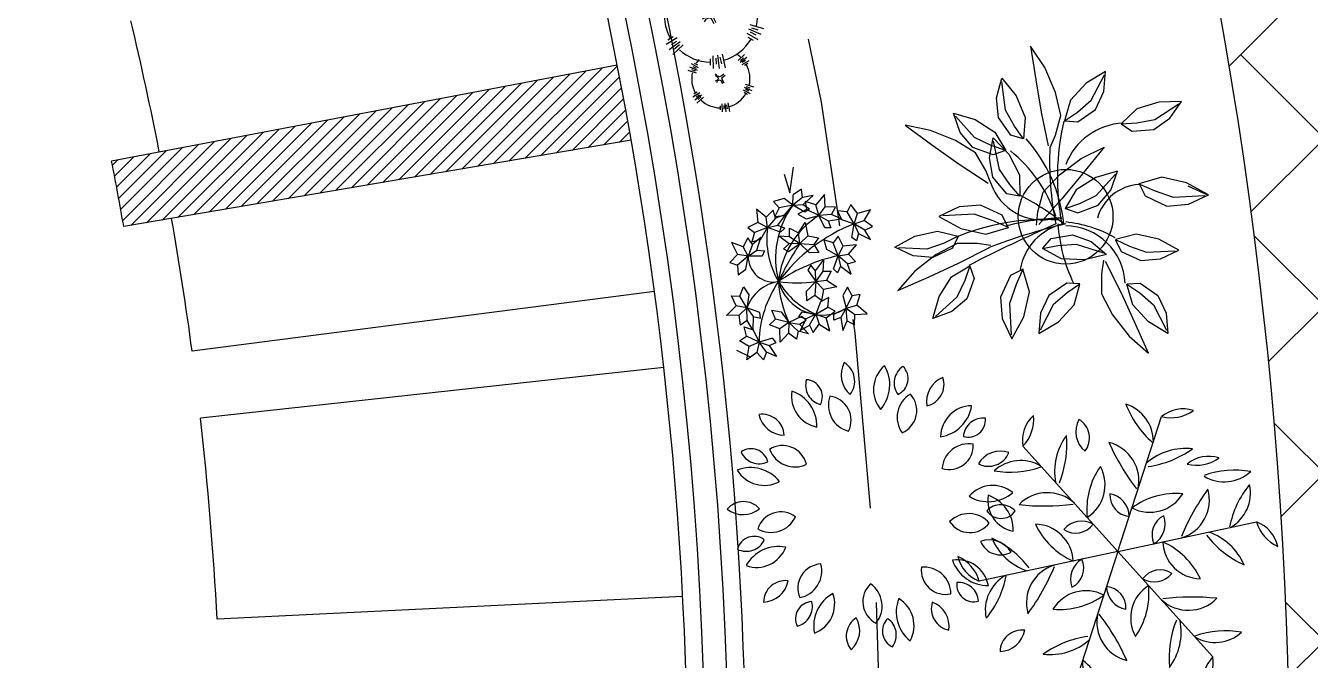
# Model space of a CAD drawing. Header units: millimetres. Extents: x 209.8 to 281.8, y 45 to 110.
# Drawn here: x 249.9 to 253.207, y 87.238 to 88.872 of the extents above; entities that cross this region are included whole.
import ezdxf

# ---------------------------------------------------------------- set-up
doc = ezdxf.new("R2010")
doc.units = ezdxf.units.MM
doc.header["$LTSCALE"] = 0.65
doc.linetypes.add('DASHED', pattern=[0.75, 0.5, -0.25])
for name, color, linetype in [('ARBOLES', 95, 'Continuous'), ('cajones', 235, 'Continuous'), ('mobiliario', 30, 'Continuous'), ('murodelgado', 1, 'Continuous'), ('murosgrueso', 5, 'Continuous'), ('plazaacceso', 251, 'Continuous'), ('vidrios', 4, 'Continuous')]:
    doc.layers.add(name, color=color, linetype=linetype)

# ---------------------------------------------------------------- blocks, each defined once
blk = doc.blocks.new('arb-pl54')
for q in [(0.1458, 0.4702), (-0.3303, 0.3688), (0.4717, 0.1086), (-0.4805, -0.0942), (-0.1546, -0.4558), (0.3215, -0.3544)]:
    blk.add_line((-0.0044, 0.0072), q)
for centre, radius, start, end in [((0.3272, 0.6265), 0.3245, 200.3878, 229.0632), ((-0.019, 0.3836), 0.1365, 359.75, 72.0497), ((0.2197, 0.3815), 0.1154, 72.2233, 129.8114), ((0.1776, 0.5979), 0.1316, 256.0238, 306.0109), ((-0.2166, 0.3885), 0.1154, 132.2233, 189.8114), ((-0.425, 0.4602), 0.1316, 316.0238, 6.0109), ((-0.06, 0.4187), 0.0887, 151.7015, 229.7406), ((-0.1774, 0.3965), 0.0753, 322.8639, 58.5782), ((-0.0172, 0.2832), 0.2046, 143.3521, 190.9965), ((-0.5329, 0.374), 0.353, 338.197, 5.0866), ((0.6771, 0.6956), 0.7783, 203.8113, 217.5003), ((-0.0686, 0.2493), 0.1363, 347.2702, 75.7188), ((0.2282, 0.1562), 0.2046, 83.3521, 130.9965), ((0.049, 0.6482), 0.353, 278.197, 305.0866), ((-0.3377, 0.1827), 0.1365, 59.75, 132.0497), ((0.3074, 0.2186), 0.1154, 72.2233, 129.8114), ((0.2653, 0.435), 0.1316, 256.0238, 306.0109), ((-0.375, 0.604), 0.3245, 260.3878, 289.0632), ((0.1483, 0.1509), 0.2595, 145.1527, 185.9348), ((-0.1808, 0.2357), 0.1324, 302.4729, 28.6145), ((0.3602, 0.3831), 0.1365, 239.75, 312.0497), ((0.3975, -0.0381), 0.3245, 80.3878, 109.0632), ((0.9326, -0.2389), 0.7783, 143.8113, 157.5003), ((0.1732, 0.1838), 0.1363, 287.2702, 15.7188), ((0.6977, 0.0297), 0.3245, 140.3878, 169.0632), ((0.3142, 0.208), 0.1365, 299.75, 12.0497), ((-0.3431, 0.1826), 0.1079, 170.709, 259.1064), ((-0.4907, 0.0796), 0.1272, 358.6571, 71.1583), ((-0.2462, 0.0727), 0.1363, 47.2702, 135.7188), ((0.0417, 0.2008), 0.0737, 176.5427, 264.4723), ((-0.0457, 0.1262), 0.0803, 0.9077, 80.1073), ((0.1964, -0.0532), 0.2595, 85.1527, 125.9348), ((0.1053, 0.2742), 0.1324, 242.4729, 328.6145), ((-0.2599, 0.9417), 0.7783, 263.8113, 277.5003), ((-0.2906, -0.0313), 0.1324, 2.4729, 88.6145), ((-0.0525, 0.2113), 0.2595, 205.1527, 245.9348), ((-0.1281, 0.031), 0.0803, 60.9077, 140.1073), ((-0.1491, 0.144), 0.0737, 236.5427, 324.4723), ((0.1864, 0.0641), 0.0737, 116.5427, 204.4723), ((0.078, 0.1024), 0.0803, 300.9077, 20.1073), ((0.5981, 0.1449), 0.1316, 196.0238, 246.0109), ((0.4318, 0.0003), 0.1154, 12.2233, 69.8114), ((-0.5863, -0.2671), 0.353, 38.197, 65.0866), ((-0.2498, 0.1341), 0.2046, 203.3521, 250.9965), ((0.5774, 0.2814), 0.353, 218.197, 245.0866), ((0.2409, -0.1198), 0.2046, 23.3521, 70.9965), ((0.2817, 0.0457), 0.1324, 182.4729, 268.6145), ((0.0437, -0.1969), 0.2595, 25.1527, 65.9348), ((-0.607, -0.1306), 0.1316, 16.0238, 66.0109), ((-0.4407, 0.0141), 0.1154, 192.2233, 249.8114), ((-0.1821, -0.1694), 0.1363, 107.2702, 195.7188), ((-0.0869, -0.0881), 0.0803, 120.9077, 200.1073), ((-0.1952, -0.0497), 0.0737, 296.5427, 24.4723), ((-0.3231, -0.1937), 0.1365, 119.75, 192.0497), ((-0.7066, -0.0153), 0.3245, 320.3878, 349.0632), ((-0.9414, 0.2532), 0.7783, 323.8113, 337.5003), ((0.1402, -0.1296), 0.0737, 56.5427, 144.4723), ((0.1193, -0.0166), 0.0803, 240.9077, 320.1073), ((-0.1142, -0.2599), 0.1324, 62.4729, 148.6145), ((-0.0506, -0.1865), 0.0737, 356.5427, 84.4723), ((0.0368, -0.1118), 0.0803, 180.9077, 260.1073), ((0.172, -0.2214), 0.1324, 122.4729, 208.6145), ((-0.1572, -0.1365), 0.2595, 325.1527, 5.9348), ((-0.2052, 0.0676), 0.2595, 265.1527, 305.9348), ((0.2373, -0.0583), 0.1363, 227.2702, 315.7188), ((0.251, -0.9273), 0.7783, 83.8113, 97.5003), ((0.0597, -0.2349), 0.1363, 167.2702, 255.7188), ((-0.686, -0.6813), 0.7783, 23.8113, 37.5003), ((-0.3337, -0.338), 0.0753, 82.8639, 178.5782), ((-0.4116, -0.2474), 0.0887, 271.7015, 349.7406), ((0.524, -0.3596), 0.353, 158.197, 185.0866), ((0.0083, -0.2688), 0.2046, 323.3521, 10.9965), ((-0.0578, -0.6338), 0.353, 98.197, 125.0866), ((-0.2371, -0.1418), 0.2046, 263.3521, 310.9965), ((0.3661, -0.5897), 0.3245, 80.3878, 109.0632), ((0.3288, -0.1684), 0.1365, 239.75, 312.0497), ((0.0102, -0.3692), 0.1365, 179.75, 252.0497), ((-0.336, -0.6121), 0.3245, 20.3878, 49.0632), ((0.4161, -0.4458), 0.1316, 136.0238, 186.0109), ((0.2077, -0.3741), 0.1154, 312.2233, 9.8114), ((0.0811, -0.4873), 0.0737, 356.5427, 84.4723), ((0.1684, -0.4127), 0.0803, 180.9077, 260.1073), ((-0.1864, -0.5835), 0.1316, 76.0238, 126.0109), ((-0.2285, -0.3672), 0.1154, 252.2233, 309.8114)]:
    blk.add_arc(centre, radius, start, end)
blk = doc.blocks.new('arb-pl57')
for centre, radius, start, end in [((-0.0086, 0.4615), 0.0887, 151.7015, 229.7406), ((-0.126, 0.4393), 0.0753, 322.8639, 58.5782), ((0.1217, 0.411), 0.1079, 130.709, 219.1064), ((-0.0576, 0.427), 0.1272, 318.6571, 31.1583), ((0.1526, 0.4336), 0.0681, 123.4613, 215.4329), ((0.0737, 0.4483), 0.059, 293.3115, 45.5828), ((-0.151, 0.4255), 0.0681, 163.4613, 255.4329), ((-0.2208, 0.386), 0.059, 333.3115, 85.5828), ((0.2848, 0.3697), 0.0887, 111.7015, 189.7406), ((0.1806, 0.4282), 0.0753, 282.8639, 18.5782), ((-0.1601, 0.3883), 0.1079, 170.709, 259.1064), ((-0.3077, 0.2853), 0.1272, 358.6571, 71.1583), ((-0.0484, 0.3576), 0.0926, 160.5035, 255.3285), ((-0.1465, 0.3056), 0.0835, 333.2488, 82.5832), ((0.1875, 0.3157), 0.0926, 120.5035, 215.3285), ((0.079, 0.3389), 0.0835, 293.2488, 42.5832), ((0.3521, 0.2473), 0.1079, 90.709, 179.1064), ((0.2251, 0.3748), 0.1272, 278.6571, 351.1583), ((-0.368, 0.2508), 0.0753, 2.8639, 98.5782), ((-0.2924, 0.3432), 0.0887, 191.7015, 269.7406), ((0.3903, 0.2448), 0.0681, 83.4613, 175.4329), ((0.3393, 0.3067), 0.059, 253.3115, 5.5828), ((0.3412, 0.132), 0.0926, 80.5035, 175.3285), ((0.2731, 0.2196), 0.0835, 253.2488, 2.5832), ((-0.4064, 0.149), 0.059, 13.3115, 125.5828), ((-0.3782, 0.2241), 0.0681, 203.4613, 295.4329), ((-0.2978, 0.1352), 0.0835, 13.2488, 122.5832), ((-0.256, 0.238), 0.0926, 200.5035, 295.3285), ((0.4505, 0.1109), 0.0887, 71.7015, 149.7406), ((0.4083, 0.2226), 0.0753, 242.8639, 338.5782), ((-0.4082, 0.016), 0.1272, 38.6571, 111.1583), ((-0.3613, 0.1898), 0.1079, 210.709, 299.1064), ((0.4234, -0.0262), 0.1079, 50.709, 139.1064), ((0.408, 0.1531), 0.1272, 238.6571, 311.1583), ((-0.4322, -0.0492), 0.0753, 42.8639, 138.5782), ((-0.4337, 0.0702), 0.0887, 231.7015, 309.7406), ((0.4511, -0.0527), 0.0681, 43.4613, 135.4329), ((-0.3041, -0.0926), 0.0835, 53.2488, 162.5832), ((-0.3382, 0.013), 0.0926, 240.5035, 335.3285), ((0.341, -0.1076), 0.0926, 40.5035, 135.3285), ((0.345, 0.0033), 0.0835, 213.2488, 322.5832), ((0.4518, 0.0275), 0.059, 213.3115, 325.5828), ((-0.3962, -0.1519), 0.059, 53.3115, 165.5828), ((-0.4229, -0.0762), 0.0681, 243.4613, 335.4329), ((-0.3121, -0.2549), 0.1272, 78.6571, 151.1583), ((-0.3879, -0.0916), 0.1079, 250.709, 339.1064), ((0.4111, -0.194), 0.0887, 31.7015, 109.7406), ((0.4505, -0.0813), 0.0753, 202.8639, 298.5782), ((0.3022, -0.2816), 0.1079, 10.709, 99.1064), ((0.4057, -0.1344), 0.1272, 198.6571, 271.1583), ((-0.1625, -0.2712), 0.0835, 93.2488, 202.5832), ((-0.2565, -0.2122), 0.0926, 280.5035, 15.3285), ((0.2611, -0.2086), 0.0835, 173.2488, 282.5832), ((0.1868, -0.2909), 0.0926, 0.5035, 95.3285), ((-0.2885, -0.3203), 0.0753, 82.8639, 178.5782), ((-0.3665, -0.2297), 0.0887, 271.7015, 349.7406), ((0.0607, -0.317), 0.0835, 133.2488, 242.5832), ((-0.0492, -0.3323), 0.0926, 320.5035, 55.3285), ((0.3585, -0.2587), 0.059, 173.3115, 285.5828), ((0.3064, -0.3196), 0.0681, 3.4613, 95.4329), ((-0.0643, -0.4006), 0.1272, 118.6571, 191.1583), ((-0.2273, -0.3243), 0.1079, 290.709, 19.1064), ((0.2191, -0.353), 0.1272, 158.6571, 231.1583), ((0.0452, -0.3993), 0.1079, 330.709, 59.1064), ((-0.195, -0.3758), 0.059, 93.3115, 205.5828), ((-0.2641, -0.335), 0.0681, 283.4613, 15.4329), ((0.2876, -0.3412), 0.0753, 162.8639, 258.5782), ((0.1849, -0.4022), 0.0887, 351.7015, 69.7406), ((-0.0043, -0.4356), 0.0753, 122.8639, 218.5782), ((-0.1222, -0.4163), 0.0887, 311.7015, 29.7406), ((0.1031, -0.418), 0.059, 133.3115, 245.5828), ((0.0239, -0.4311), 0.0681, 323.4613, 55.4329)]:
    blk.add_arc(centre, radius, start, end)
blk = doc.blocks.new('arb-pl58')
for p, q in [((-0.0245, 0.3133), (-0.0053, 0.2501)), ((-0.0053, 0.2501), (0.0067, 0.3374)), ((-0.0252, 0.2304), (-0.0619, 0.2195)), ((0.0043, 0.2072), (-0.0252, 0.2304)), ((0.0043, 0.2072), (0.0055, 0.2434)), ((0.0375, 0.2343), (0.0043, 0.2072)), ((0.0344, 0.2626), (0.0055, 0.2434)), ((0.0375, 0.2343), (0.0344, 0.2626)), ((0.074, 0.2411), (0.0375, 0.2343)), ((0.0407, 0.21), (0.074, 0.2411)), ((0.0448, 0.2421), (0.0448, 0.2421)), ((0.1131, 0.2441), (0.0836, 0.2082)), ((0.1162, 0.2013), (0.1131, 0.2441)), ((-0.1198, 0.1941), (-0.1153, 0.1479)), ((-0.0873, 0.1661), (-0.1198, 0.1941)), ((-0.0622, 0.19), (-0.0873, 0.1661)), ((-0.0543, 0.1626), (-0.0622, 0.19)), ((-0.0619, 0.2195), (-0.0424, 0.1987)), ((-0.0424, 0.1987), (-0.0575, 0.1689)), ((0.0043, 0.2072), (-0.0424, 0.1987)), ((-0.0414, 0.1959), (-0.0414, 0.1959)), ((-0.0252, 0.1719), (0.0043, 0.2072)), ((0.0043, 0.2072), (0.0407, 0.21)), ((0.0459, 0.1836), (0.0043, 0.2072)), ((0.0513, 0.1921), (0.0218, 0.1764)), ((0.0218, 0.1764), (0.0501, 0.1602)), ((0.0407, 0.21), (0.0624, 0.1951)), ((0.0624, 0.1951), (0.0459, 0.1836)), ((0.0836, 0.2082), (0.0473, 0.2203)), ((0.0473, 0.2203), (0.0513, 0.1921)), ((0.0491, 0.2066), (0.0491, 0.2066)), ((0.0944, 0.1723), (0.0513, 0.1921)), ((0.0944, 0.1723), (0.0836, 0.2082)), ((0.0944, 0.1723), (0.1162, 0.2013)), ((0.1509, 0.2004), (0.1162, 0.2013)), ((0.1372, 0.1755), (0.1509, 0.2004)), ((0.1582, 0.1882), (0.172, 0.1588)), ((0.1913, 0.1842), (0.1582, 0.1882)), ((0.2043, 0.2096), (0.1913, 0.1842)), ((0.2153, 0.1432), (0.1913, 0.1842)), ((0.227, 0.1788), (0.2043, 0.2096)), ((0.2153, 0.1432), (0.227, 0.1788)), ((0.2717, 0.1913), (0.227, 0.1788)), ((0.2498, 0.1545), (0.2717, 0.1913)), ((-0.1153, 0.1479), (-0.1495, 0.1308)), ((-0.0822, 0.1302), (-0.1153, 0.1479)), ((-0.0822, 0.1302), (-0.0873, 0.1661)), ((-0.0543, 0.1626), (-0.0822, 0.1302)), ((-0.0822, 0.1302), (-0.0469, 0.1393)), ((-0.0575, 0.1689), (-0.0252, 0.1719)), ((-0.0195, 0.1757), (-0.0543, 0.1626)), ((-0.0469, 0.1393), (-0.0195, 0.1757)), ((-0.0469, 0.1393), (-0.0229, 0.1284)), ((-0.0444, 0.1669), (-0.0444, 0.1669)), ((0.0239, 0.112), (0.0473, 0.1479)), ((0.0473, 0.1479), (0.0558, 0.1022)), ((0.0501, 0.1602), (0.0944, 0.1723)), ((0.1372, 0.1755), (0.0944, 0.1723)), ((0.0944, 0.1723), (0.1259, 0.1537)), ((0.1149, 0.1291), (0.0944, 0.1723)), ((0.1259, 0.1537), (0.171, 0.1601)), ((0.1259, 0.1537), (0.1351, 0.1291)), ((0.171, 0.1601), (0.1372, 0.1755)), ((0.172, 0.1588), (0.2153, 0.1432)), ((0.2073, 0.0961), (0.2153, 0.1432)), ((0.2153, 0.1432), (0.2498, 0.1545)), ((0.2153, 0.1432), (0.2304, 0.1099)), ((0.2521, 0.1213), (0.2153, 0.1432)), ((0.2777, 0.1339), (0.2498, 0.1545)), ((0.2521, 0.1213), (0.2777, 0.1339)), ((-0.1501, 0.0956), (-0.1655, 0.0646)), ((-0.1333, 0.0726), (-0.1501, 0.0956)), ((-0.1495, 0.1308), (-0.1268, 0.1137)), ((-0.1268, 0.1137), (-0.1365, 0.0818)), ((-0.1365, 0.0818), (-0.1051, 0.0903)), ((-0.105, 0.0968), (-0.1333, 0.0726)), ((-0.0822, 0.1302), (-0.1268, 0.1137)), ((-0.1183, 0.0532), (-0.105, 0.0968)), ((-0.1051, 0.0903), (-0.0822, 0.1302)), ((-0.0372, 0.1142), (-0.0822, 0.1302)), ((-0.0075, 0.0749), (-0.044, 0.1024)), ((-0.044, 0.1024), (-0.0069, 0.0995)), ((-0.0421, 0.1109), (-0.0421, 0.1109)), ((-0.0229, 0.1284), (-0.0372, 0.1142)), ((-0.0069, 0.0995), (-0.0069, 0.128)), ((-0.0069, 0.128), (0.0239, 0.112)), ((-0.0069, 0.0995), (0.029, 0.076)), ((-0.0056, 0.1193), (-0.0056, 0.1193)), ((0.0021, 0.1222), (0.0021, 0.1222)), ((0.029, 0.076), (0.0239, 0.112)), ((0.029, 0.076), (0.0558, 0.1022)), ((0.0393, 0.0893), (0.0393, 0.0893)), ((0.0549, 0.1147), (0.0549, 0.1147)), ((0.0558, 0.1022), (0.0934, 0.0953)), ((0.0934, 0.0953), (0.0763, 0.0725)), ((0.1351, 0.1291), (0.1149, 0.1291)), ((0.1157, 0.1307), (0.1157, 0.1307)), ((0.1605, 0.1012), (0.1434, 0.0784)), ((0.1776, 0.0669), (0.1605, 0.1012)), ((0.2238, 0.0845), (0.2073, 0.0961)), ((0.2304, 0.1099), (0.2238, 0.0845)), ((0.2304, 0.1099), (0.2711, 0.0893)), ((0.2711, 0.0893), (0.2521, 0.1213)), ((-0.1655, 0.0646), (-0.2056, 0.0798)), ((-0.2056, 0.0798), (-0.1856, 0.0379)), ((-0.1485, 0.0325), (-0.1655, 0.0646)), ((-0.1333, 0.0726), (-0.1485, 0.0325)), ((-0.1485, 0.0325), (-0.1183, 0.0532)), ((-0.1183, 0.0532), (-0.0921, 0.0512)), ((-0.1182, 0.0547), (-0.1182, 0.0547)), ((-0.1104, 0.0557), (-0.1104, 0.0557)), ((-0.0921, 0.0512), (-0.1007, 0.0329)), ((-0.0075, 0.0749), (-0.0275, 0.0578)), ((-0.0275, 0.0578), (-0.0098, 0.0481)), ((-0.0098, 0.0481), (0.029, 0.076)), ((0.029, 0.076), (-0.0075, 0.0749)), ((0.029, 0.076), (0.0763, 0.0725)), ((0.062, 0.044), (0.029, 0.076)), ((0.0377, 0.0751), (0.0377, 0.0751)), ((0.0945, 0.0446), (0.062, 0.044)), ((0.0763, 0.0725), (0.0945, 0.0446)), ((0.1434, 0.0784), (0.1115, 0.0881)), ((0.1115, 0.0881), (0.12, 0.0568)), ((0.1129, 0.0788), (0.1129, 0.0788)), ((0.1151, 0.0776), (0.1151, 0.0776)), ((0.12, 0.0568), (0.1599, 0.0339)), ((0.1599, 0.0339), (0.1434, 0.0784)), ((0.1599, 0.0339), (0.1776, 0.0669)), ((0.2238, 0.0715), (0.1776, 0.0669)), ((0.1958, 0.039), (0.2238, 0.0715)), ((-0.1856, 0.0379), (-0.2119, 0.0101)), ((-0.2119, 0.0101), (-0.1847, 0.0018)), ((-0.1485, 0.0325), (-0.1856, 0.0379)), ((-0.1485, 0.0325), (-0.1847, 0.0018)), ((-0.1847, 0.0018), (-0.1829, -0.0315)), ((-0.1563, -0.0128), (-0.1485, 0.0325)), ((-0.1007, 0.0329), (-0.1485, 0.0325)), ((0.066, 0.0016), (0.0563, -0.0161)), ((0.0831, -0.0184), (0.066, 0.0016)), ((0.0831, -0.0184), (0.1105, 0.0181)), ((0.1105, 0.0181), (0.1077, -0.019)), ((0.1438, -0.0111), (0.1599, 0.0339)), ((0.1599, 0.0339), (0.1958, 0.039)), ((0.1599, 0.0339), (0.1689, -0.0015)), ((0.1923, 0.0059), (0.1599, 0.0339)), ((0.1923, 0.0059), (0.2197, 0.0139)), ((0.2054, -0.0289), (0.1923, 0.0059)), ((0.2197, 0.0139), (0.1958, 0.039)), ((-0.1829, -0.0315), (-0.1563, -0.0128)), ((0.0563, -0.0161), (0.0842, -0.0549)), ((0.0842, -0.0549), (0.0831, -0.0184)), ((0.1077, -0.019), (0.0842, -0.0549)), ((0.1077, -0.019), (0.1362, -0.019)), ((0.1362, -0.019), (0.1202, -0.0498)), ((0.1581, -0.0254), (0.1438, -0.0111)), ((0.1689, -0.0015), (0.1581, -0.0254)), ((0.1689, -0.0015), (0.2054, -0.0289)), ((-0.1774, -0.1044), (-0.165, -0.0734)), ((-0.165, -0.0734), (-0.1459, -0.0998)), ((0.0522, -0.0879), (0.0842, -0.0549)), ((0.0528, -0.1204), (0.0522, -0.0879)), ((0.0842, -0.0549), (0.0807, -0.1022)), ((0.0842, -0.0549), (0.1202, -0.0498)), ((0.0842, -0.0549), (0.1104, -0.0817)), ((0.1104, -0.0817), (0.1035, -0.1193)), ((0.1561, -0.0732), (0.1104, -0.0817)), ((0.1202, -0.0498), (0.1561, -0.0732)), ((0.1925, -0.074), (0.1763, -0.1022)), ((0.2081, -0.1034), (0.1925, -0.074)), ((-0.19, -0.1382), (-0.2059, -0.1034)), ((-0.2059, -0.1034), (-0.1774, -0.1044)), ((-0.1531, -0.1452), (-0.1774, -0.1044)), ((-0.1459, -0.0998), (-0.1531, -0.1452)), ((0.0807, -0.1022), (0.0528, -0.1204)), ((0.1035, -0.1193), (0.0807, -0.1022)), ((0.0994, -0.1239), (0.0838, -0.1671)), ((0.1288, -0.11), (0.0994, -0.1239)), ((0.1248, -0.1432), (0.1288, -0.11)), ((0.1763, -0.1022), (0.1883, -0.1466)), ((0.1883, -0.1466), (0.2081, -0.1034)), ((0.2364, -0.0995), (0.2081, -0.1034)), ((0.2242, -0.1357), (0.2364, -0.0995)), ((-0.2225, -0.1713), (-0.19, -0.1382)), ((-0.1797, -0.1699), (-0.2225, -0.1713)), ((-0.1531, -0.1452), (-0.19, -0.1382)), ((-0.1531, -0.1452), (-0.1797, -0.1699)), ((-0.1751, -0.2043), (-0.1797, -0.1699)), ((-0.1531, -0.1452), (-0.1313, -0.1744)), ((-0.1517, -0.188), (-0.1531, -0.1452)), ((-0.108, -0.161), (-0.1531, -0.1452)), ((-0.1313, -0.1744), (-0.1329, -0.22)), ((-0.1313, -0.1744), (-0.1058, -0.181)), ((-0.1058, -0.181), (-0.108, -0.161)), ((-0.0676, -0.1531), (-0.0355, -0.1583)), ((-0.0546, -0.1838), (-0.0676, -0.1531)), ((-0.0355, -0.1583), (-0.0086, -0.1955)), ((0.0345, -0.1748), (-0.0086, -0.1955)), ((0.0251, -0.1757), (0.0367, -0.1592)), ((0.0505, -0.1822), (0.0251, -0.1757)), ((0.0502, -0.1874), (0.0345, -0.1748)), ((0.0367, -0.1592), (0.0838, -0.1671)), ((0.0838, -0.1671), (0.0505, -0.1822)), ((0.0619, -0.204), (0.0838, -0.1671)), ((0.0838, -0.1671), (0.1248, -0.1432)), ((0.0838, -0.1671), (0.1194, -0.1788)), ((0.0838, -0.1671), (0.095, -0.2016)), ((0.1194, -0.1788), (0.1502, -0.1561)), ((0.1502, -0.1561), (0.1248, -0.1432)), ((0.1451, -0.1872), (0.1452, -0.1671)), ((0.1452, -0.1671), (0.1883, -0.1466)), ((0.1883, -0.1466), (0.1697, -0.178)), ((0.1883, -0.1466), (0.2242, -0.1357)), ((0.1915, -0.1893), (0.1883, -0.1466)), ((0.1883, -0.1466), (0.2173, -0.1684)), ((0.2165, -0.2031), (0.2173, -0.1684)), ((0.2173, -0.1684), (0.2601, -0.1652)), ((0.2601, -0.1652), (0.2242, -0.1357)), ((-0.1517, -0.188), (-0.1751, -0.2043)), ((-0.1546, -0.2428), (-0.1622, -0.2103)), ((-0.1622, -0.2103), (-0.1314, -0.2209)), ((-0.1329, -0.22), (-0.1517, -0.188)), ((-0.0754, -0.2033), (-0.0546, -0.1838)), ((-0.0395, -0.2166), (-0.0754, -0.2033)), ((-0.0086, -0.1955), (-0.0546, -0.1838)), ((-0.0086, -0.1955), (-0.0395, -0.2166)), ((-0.0391, -0.2631), (-0.0395, -0.2166)), ((-0.0086, -0.1955), (-0.0098, -0.2318)), ((-0.0086, -0.1955), (0.0276, -0.2008)), ((0.0227, -0.2248), (-0.0086, -0.1955)), ((0.0276, -0.2008), (0.0502, -0.1874)), ((0.0276, -0.2008), (0.0587, -0.2341)), ((0.0505, -0.1822), (0.0299, -0.2229)), ((0.0299, -0.2229), (0.0619, -0.204)), ((0.0619, -0.204), (0.0745, -0.2296)), ((0.0745, -0.2296), (0.095, -0.2016)), ((0.095, -0.2016), (0.1319, -0.2236)), ((0.1319, -0.2236), (0.1194, -0.1788)), ((0.1697, -0.178), (0.1451, -0.1872)), ((0.1697, -0.178), (0.1761, -0.2232)), ((0.1761, -0.2232), (0.1915, -0.1893)), ((0.1915, -0.1893), (0.2165, -0.2031)), ((-0.1785, -0.2584), (-0.1546, -0.2428)), ((-0.1455, -0.2777), (-0.1785, -0.2584)), ((-0.1113, -0.2623), (-0.1546, -0.2428)), ((-0.1113, -0.2623), (-0.1455, -0.2777)), ((-0.1314, -0.2209), (-0.1113, -0.2623)), ((-0.1113, -0.2623), (-0.1189, -0.2978)), ((-0.0653, -0.2493), (-0.1113, -0.2623)), ((-0.1113, -0.2623), (-0.0767, -0.2737)), ((-0.0856, -0.2966), (-0.1113, -0.2623)), ((-0.0767, -0.2737), (-0.052, -0.2645)), ((-0.052, -0.2645), (-0.0653, -0.2493)), ((-0.0098, -0.2318), (-0.0391, -0.2631)), ((0.0177, -0.2529), (-0.0098, -0.2318)), ((0.0227, -0.2248), (0.0177, -0.2529)), ((0.0587, -0.2341), (0.0227, -0.2248)), ((-0.1884, -0.2899), (-0.1419, -0.3136)), ((-0.1531, -0.3235), (-0.1455, -0.2777)), ((-0.1189, -0.2978), (-0.1531, -0.3235)), ((-0.0954, -0.3233), (-0.1189, -0.2978)), ((-0.0856, -0.2966), (-0.0954, -0.3233)), ((-0.0518, -0.312), (-0.0856, -0.2966)), ((-0.0767, -0.2737), (-0.0518, -0.312))]:
    blk.add_line(p, q)
for centre, radius, start, end in [((0.2564, 0.0249), 0.3111, 144.1374, 194.8321), ((0.2584, -0.0839), 0.3042, 122.6315, 174.5006), ((0.4258, -0.4021), 0.5845, 111.1026, 143.534), ((0.2032, 0.0924), 0.288, 172.4624, 210.7221), ((0.9204, -0.5096), 1.0666, 146.695, 154.7528), ((-0.0612, 0.0309), 0.0873, 178.9516, 281.1371), ((0.2809, -0.5247), 0.5715, 102.2284, 124.6858), ((-0.0229, -0.1911), 0.1381, 98.9159, 160.5582), ((0.2691, -0.2705), 0.3805, 145.451, 178.7577), ((0.3317, -0.0341), 0.3766, 183.1345, 205.3721), ((0.1962, 0.0902), 0.2808, 211.0651, 246.3991), ((0.1061, -0.0143), 0.1557, 195.0206, 301.8851), ((0.0205, 0.3826), 0.4421, 261.5681, 278.2861)]:
    blk.add_arc(centre, radius, start, end)
blk = doc.blocks.new('arb-pl49')
for p, q in [((-0.054, 0.5309), (-0.0357, 0.4149)), ((-0.0052, 0.4576), (-0.054, 0.5309)), ((0.0315, 0.3721), (-0.0052, 0.4576)), ((0.2039, 0.4445), (0.1371, 0.4038)), ((0.1982, 0.3751), (0.2039, 0.4445)), ((-0.1701, 0.3538), (-0.1518, 0.421)), ((-0.1518, 0.421), (-0.1029, 0.3599)), ((-0.1395, 0.311), (-0.1518, 0.4088)), ((-0.0357, 0.4149), (-0.0174, 0.3049)), ((0.1371, 0.4038), (0.0834, 0.3454)), ((0.1549, 0.3453), (0.1998, 0.433)), ((-0.164, 0.2866), (-0.1701, 0.3538)), ((-0.1029, 0.3599), (-0.0724, 0.2866)), ((0.0498, 0.2927), (0.0315, 0.3721)), ((0.1695, 0.314), (0.1982, 0.3751)), ((-0.109, 0.2561), (-0.1395, 0.311)), ((0.0834, 0.3454), (0.063, 0.2745)), ((0.1074, 0.3041), (0.1549, 0.3453)), ((0.1084, 0.2713), (0.1695, 0.314)), ((0.3106, 0.3153), (0.2575, 0.2641)), ((0.3863, 0.339), (0.3106, 0.3153)), ((0.3725, 0.2795), (0.4552, 0.333)), ((0.4645, 0.3408), (0.3863, 0.339)), ((0.4248, 0.2836), (0.4645, 0.3408)), ((-0.3187, 0.3007), (-0.2436, 0.2787)), ((-0.2952, 0.2351), (-0.3187, 0.3007)), ((-0.2456, 0.2176), (-0.3117, 0.2907)), ((-0.2436, 0.2787), (-0.1766, 0.2362)), ((-0.1212, 0.2255), (-0.164, 0.2866)), ((-0.0724, 0.2866), (-0.0774, 0.2131)), ((-0.0174, 0.3049), (0.007, 0.1889)), ((0.0315, 0.2255), (0.0498, 0.2927)), ((0.063, 0.2745), (0.1074, 0.3041)), ((0.064, 0.2744), (0.1084, 0.2713)), ((0.2575, 0.2641), (0.3107, 0.2676)), ((0.3107, 0.2676), (0.3725, 0.2795)), ((0.3695, 0.2451), (0.4248, 0.2836)), ((-0.4841, 0.2593), (-0.3891, 0.1902)), ((-0.3977, 0.242), (-0.4841, 0.2593)), ((-0.3114, 0.2075), (-0.3977, 0.242)), ((-0.2516, 0.1836), (-0.2952, 0.2351)), ((-0.1766, 0.2362), (-0.1386, 0.173)), ((-0.0785, 0.2133), (-0.1212, 0.2255)), ((-0.0774, 0.2131), (-0.109, 0.2561)), ((0.0132, 0.1828), (0.0315, 0.2255)), ((0.2584, 0.2635), (0.2952, 0.2386)), ((0.2952, 0.2386), (0.3695, 0.2451)), ((-0.3891, 0.1902), (-0.2984, 0.1254)), ((-0.2423, 0.1643), (-0.3114, 0.2075)), ((-0.1816, 0.1581), (-0.2516, 0.1836)), ((-0.1891, 0.1901), (-0.2456, 0.2176)), ((-0.1948, 0.1479), (-0.1824, 0.2165)), ((-0.1386, 0.173), (-0.1891, 0.1901)), ((-0.1824, 0.2165), (-0.1284, 0.1599)), ((-0.1606, 0.108), (-0.1813, 0.2043)), ((0.1196, 0.1451), (0.1986, 0.1842)), ((0.1986, 0.1842), (0.1247, 0.0928)), ((-0.2077, 0.1038), (-0.2423, 0.1643)), ((-0.1828, 0.0816), (-0.1948, 0.1479)), ((-0.1395, 0.1726), (-0.1816, 0.1581)), ((-0.1284, 0.1599), (-0.0916, 0.0895)), ((0.0451, 0.0894), (0.1196, 0.1451)), ((-0.2984, 0.1254), (-0.1991, 0.0606)), ((-0.1904, 0.0606), (-0.2077, 0.1038)), ((-0.1254, 0.0559), (-0.1606, 0.108)), ((-0.0916, 0.0895), (-0.0902, 0.0158)), ((-0.0105, 0.0298), (0.0451, 0.0894)), ((0.1247, 0.0928), (0.0538, 0.0068)), ((0.2452, 0.1019), (0.1701, 0.0799)), ((0.1721, 0.0189), (0.2382, 0.0919)), ((0.2217, 0.0364), (0.2452, 0.1019)), ((-0.1349, 0.0244), (-0.1828, 0.0816)), ((-0.0902, 0.0158), (-0.1254, 0.0559)), ((0.1701, 0.0799), (0.1031, 0.0374)), ((0.3968, 0.0813), (0.3185, 0.0589)), ((0.3185, 0.0606), (0.3399, 0.0167)), ((0.3185, 0.0589), (0.3707, 0.0357)), ((0.482, 0.0622), (0.3968, 0.0813)), ((0.5575, 0.0209), (0.482, 0.0622)), ((0.5571, 0.0181), (0.4878, 0.0507)), ((-0.0913, 0.016), (-0.1349, 0.0244)), ((-0.0282, -0.0376), (-0.0105, 0.0298)), ((0.0538, 0.0068), (-0.0253, -0.0815)), ((0.1031, 0.0374), (0.0651, -0.0258)), ((0.1156, -0.0087), (0.1721, 0.0189)), ((0.1781, -0.0152), (0.2217, 0.0364)), ((0.3399, 0.0167), (0.4143, -0.018)), ((0.3707, 0.0357), (0.436, 0.0131)), ((0.436, 0.0131), (0.5442, 0.0186)), ((0.4882, -0.0118), (0.5575, 0.0209)), ((-0.299, -0.0209), (-0.3683, -0.0535)), ((-0.2251, -0.0146), (-0.299, -0.0209)), ((-0.1507, -0.0493), (-0.2251, -0.0146)), ((-0.0337, -0.0837), (-0.0282, -0.0376)), ((0.0651, -0.0258), (0.1156, -0.0087)), ((0.066, -0.0262), (0.1081, -0.0407)), ((0.1081, -0.0407), (0.1781, -0.0152)), ((0.4143, -0.018), (0.4882, -0.0118)), ((-0.3683, -0.0535), (-0.2928, -0.0948)), ((-0.2469, -0.0458), (-0.355, -0.0512)), ((-0.1815, -0.0684), (-0.2469, -0.0458)), ((-0.1293, -0.0916), (-0.1815, -0.0684)), ((-0.1293, -0.0933), (-0.1507, -0.0493)), ((-0.5196, -0.1587), (-0.451, -0.1212)), ((-0.451, -0.1212), (-0.3735, -0.1038)), ((-0.3735, -0.1038), (-0.302, -0.1216)), ((-0.302, -0.1216), (-0.3498, -0.1452)), ((-0.3024, -0.1226), (-0.3219, -0.1626)), ((-0.2928, -0.0948), (-0.2076, -0.1139)), ((-0.2076, -0.1139), (-0.1293, -0.0916)), ((-0.0117, -0.1626), (0.0174, -0.129)), ((0.0174, -0.129), (0.0908, -0.1161)), ((0.0908, -0.1161), (0.1543, -0.139)), ((0.3091, -0.1148), (0.2376, -0.1325)), ((0.3866, -0.1321), (0.3091, -0.1148)), ((0.4552, -0.1696), (0.3866, -0.1321)), ((-0.4566, -0.1884), (-0.5196, -0.1587)), ((-0.4092, -0.1658), (-0.5076, -0.1608)), ((-0.3498, -0.1452), (-0.4092, -0.1658)), ((-0.3219, -0.1626), (-0.3894, -0.1941)), ((-0.3061, -0.1462), (-0.3781, -0.1844)), ((-0.2365, -0.1465), (-0.3061, -0.1462)), ((-0.3005, -0.2142), (-0.1947, -0.1606)), ((-0.1904, -0.1531), (-0.2365, -0.1465)), ((-0.0124, -0.1634), (0.0399, -0.153)), ((0.0521, -0.1991), (-0.0124, -0.1634)), ((0.0399, -0.153), (0.1026, -0.1486)), ((0.1026, -0.1486), (0.1964, -0.1788)), ((0.1543, -0.139), (0.2074, -0.184)), ((0.2376, -0.1325), (0.2854, -0.1561)), ((0.238, -0.1335), (0.2574, -0.1735)), ((0.2574, -0.1735), (0.325, -0.205)), ((0.2854, -0.1561), (0.3448, -0.1767)), ((0.3448, -0.1767), (0.4432, -0.1717)), ((0.3922, -0.1993), (0.4552, -0.1696)), ((-0.3894, -0.1941), (-0.4566, -0.1884)), ((-0.3781, -0.1844), (-0.4512, -0.2419)), ((-0.402, -0.2604), (-0.3005, -0.2142)), ((0.1314, -0.2024), (0.0521, -0.1991)), ((0.2074, -0.184), (0.1314, -0.2024)), ((0.1964, -0.204), (0.1897, -0.2501)), ((0.2575, -0.3141), (0.2039, -0.2083)), ((0.325, -0.205), (0.3922, -0.1993)), ((-0.4512, -0.2419), (-0.5093, -0.3081)), ((-0.5093, -0.3081), (-0.402, -0.2604)), ((-0.3677, -0.3285), (-0.3252, -0.2614)), ((-0.3252, -0.2614), (-0.2621, -0.2234)), ((-0.2621, -0.2234), (-0.2792, -0.2739)), ((-0.2617, -0.2244), (-0.2472, -0.2664)), ((-0.1224, -0.2559), (-0.1571, -0.3303)), ((-0.0785, -0.2346), (-0.1224, -0.2559)), ((-0.0802, -0.2346), (-0.1034, -0.2867)), ((-0.0578, -0.3128), (-0.0802, -0.2346)), ((0.1897, -0.2501), (0.1894, -0.3197)), ((-0.2792, -0.2739), (-0.3067, -0.3305)), ((-0.2472, -0.2664), (-0.2727, -0.3364)), ((-0.1034, -0.2867), (-0.126, -0.3521)), ((0.0706, -0.2823), (0.0095, -0.3251)), ((0.1149, -0.2854), (0.0706, -0.2823)), ((0.116, -0.2856), (0.0716, -0.3152)), ((0.0956, -0.3564), (0.116, -0.2856)), ((0.2768, -0.2856), (0.3211, -0.3152)), ((0.2971, -0.3564), (0.2768, -0.2856)), ((0.2778, -0.2854), (0.3222, -0.2823)), ((0.3222, -0.2823), (0.3832, -0.3251)), ((-0.3897, -0.4035), (-0.3677, -0.3285)), ((-0.3067, -0.3305), (-0.3797, -0.3965)), ((-0.2727, -0.3364), (-0.3242, -0.38)), ((-0.1571, -0.3303), (-0.1509, -0.4042)), ((-0.126, -0.3521), (-0.1205, -0.4603)), ((-0.0769, -0.398), (-0.0578, -0.3128)), ((0.0095, -0.3251), (-0.0192, -0.3861)), ((0.0716, -0.3152), (0.0241, -0.3564)), ((0.1894, -0.3197), (0.2277, -0.3916)), ((0.3036, -0.4155), (0.2575, -0.3141)), ((0.3211, -0.3152), (0.3686, -0.3564)), ((0.3832, -0.3251), (0.4119, -0.3861)), ((-0.3242, -0.38), (-0.3897, -0.4035)), ((-0.0192, -0.3861), (-0.0249, -0.4555)), ((0.0241, -0.3564), (-0.0208, -0.444)), ((0.0419, -0.4148), (0.0956, -0.3564)), ((0.2277, -0.3916), (0.2852, -0.4647)), ((0.3509, -0.4148), (0.2971, -0.3564)), ((0.3686, -0.3564), (0.4135, -0.444)), ((0.4119, -0.3861), (0.4177, -0.4555)), ((-0.1509, -0.4042), (-0.1182, -0.4735)), ((-0.1182, -0.4735), (-0.0769, -0.398)), ((-0.0249, -0.4555), (0.0419, -0.4148)), ((0.3514, -0.5229), (0.3036, -0.4155)), ((0.4177, -0.4555), (0.3509, -0.4148)), ((0.2852, -0.4647), (0.3514, -0.5229))]:
    blk.add_line(p, q)
blk.add_circle((0.0667, -0.0546), 0.1626)
for centre, radius, start, end in [((0.8998, 0.0809), 0.8614, 167.077, 190.72), ((0.2747, 0.0447), 0.2224, 92.7984, 159.021), ((-0.4532, -0.1318), 0.5161, 5.8346, 41.8429), ((1.0815, 0.1345), 1.07, 177.274, 191.524), ((-0.4257, -0.2055), 0.4837, 18.4858, 51.2649), ((-0.0146, 0.12), 0.1852, 197.853, 284.926), ((0.3291, -0.1028), 0.1596, 93.9416, 164.04), ((-0.4657, -0.7152), 0.8252, 50.4056, 63.3717), ((-0.0083, -0.8373), 0.7731, 86.4268, 113.212), ((2.1639, -4.928), 5.2962, 113.724, 117.304), ((0.5153, -2.0069), 1.979, 103.091, 111.114), ((0.0772, -0.9038), 0.8452, 91.6103, 104.65), ((0.0992, -0.2661), 0.1908, 101.798, 170.748), ((0.606, -0.0374), 0.5677, 184.238, 205.625), ((0.0222, -0.5049), 0.4347, 60.4339, 84.0768), ((0.0661, -0.2908), 0.2047, 2.203, 89.739)]:
    blk.add_arc(centre, radius, start, end)
blk = doc.blocks.new('arb-pl47')
for p, q in [((-0.0719, 0.1868), (-0.0586, 0.1277)), ((-0.0456, 0.1899), (-0.0389, 0.1322)), ((-0.0198, 0.1895), (-0.0189, 0.1346)), ((-0.055, 0.1686), (-0.0491, 0.1412)), ((-0.0323, 0.1712), (-0.0311, 0.1444)), ((-0.0069, 0.1742), (-0.0066, 0.1472)), ((0.1547, 0.1287), (0.1101, 0.0876)), ((0.1705, 0.1075), (0.1239, 0.0728)), ((0.1473, 0.105), (0.1265, 0.0862)), ((-0.2117, 0.0662), (-0.1637, 0.0394)), ((-0.2022, 0.0461), (-0.1783, 0.0338)), ((-0.192, 0.0696), (-0.1685, 0.0564)), ((0.1831, 0.0849), (0.1359, 0.0567)), ((0.1609, 0.0867), (0.1383, 0.0722)), ((0.1762, 0.0661), (0.153, 0.0524)), ((-0.2355, 0.0197), (-0.1776, 0.0016)), ((-0.225, 0.044), (-0.1717, 0.021)), ((-0.2112, 0.0251), (-0.1845, 0.0166)), ((-0.0326, -0.0196), (-0.0459, -0.0055)), ((-0.0321, -0.026), (-0.0456, -0.019)), ((-0.0454, -0.053), (-0.0262, -0.0433)), ((-0.0173, -0.0253), (-0.0326, -0.0196)), ((-0.0241, -0.0349), (-0.0321, -0.026)), ((-0.0262, -0.0433), (-0.0241, -0.0349)), ((-0.0022, -0.0175), (-0.0173, -0.0253)), ((-0.0023, -0.0324), (0.0204, -0.0143)), ((0.0043, -0.0525), (-0.0023, -0.0324)), ((0.0121, -0.0069), (-0.0022, -0.0175)), ((-0.031, -0.0537), (-0.0384, -0.0661)), ((-0.0152, -0.0488), (-0.031, -0.0537)), ((-0.0067, -0.0527), (-0.0152, -0.0488)), ((0.0048, -0.0738), (-0.0067, -0.0527)), ((0.0131, -0.0699), (0.0043, -0.0525)), ((0.2176, -0.0965), (0.1598, -0.0785)), ((-0.194, -0.143), (-0.1709, -0.1292)), ((0.1939, -0.143), (0.1459, -0.1163)), ((0.2071, -0.1209), (0.1538, -0.0978)), ((0.1843, -0.123), (0.1605, -0.1107)), ((0.1934, -0.102), (0.1667, -0.0934)), ((-0.2009, -0.1618), (-0.1538, -0.1336)), ((-0.1883, -0.1843), (-0.1418, -0.1497)), ((-0.1788, -0.1635), (-0.1562, -0.149)), ((-0.1725, -0.2056), (-0.128, -0.1645)), ((-0.1651, -0.1819), (-0.1444, -0.163)), ((0.1742, -0.1464), (0.1507, -0.1333)), ((0.0019, -0.2664), (0.001, -0.2114)), ((0.0277, -0.2667), (0.021, -0.2091)), ((0.0372, -0.2454), (0.0313, -0.218)), ((0.054, -0.2637), (0.0407, -0.2046)), ((0.1056, -0.1806), (0.07, -0.2134)), ((0.1183, -0.1976), (0.081, -0.2253)), ((0.0997, -0.1995), (0.0831, -0.2146)), ((0.1283, -0.2156), (0.0906, -0.2382)), ((0.1106, -0.2142), (0.0925, -0.2258)), ((-0.1981, -0.2483), (-0.1555, -0.2668)), ((-0.1875, -0.2306), (-0.1491, -0.252)), ((-0.1871, -0.2635), (-0.1657, -0.2703)), ((-0.1799, -0.2467), (-0.1608, -0.2565)), ((-0.1717, -0.2279), (-0.1529, -0.2384)), ((-0.0109, -0.251), (-0.0113, -0.2241)), ((0.0145, -0.2481), (0.0132, -0.2212)), ((0.1228, -0.2306), (0.1043, -0.2417)), ((-0.2065, -0.2678), (-0.1602, -0.2822)), ((-0.0442, -0.2992), (-0.0548, -0.288)), ((-0.0438, -0.3044), (-0.0546, -0.2988)), ((-0.0319, -0.3038), (-0.0442, -0.2992)), ((-0.0374, -0.3115), (-0.0438, -0.3044)), ((-0.0199, -0.2976), (-0.0319, -0.3038)), ((-0.02, -0.3094), (-0.0018, -0.295)), ((-0.0084, -0.289), (-0.0199, -0.2976)), ((-0.0544, -0.3259), (-0.039, -0.3182)), ((-0.0429, -0.3265), (-0.0489, -0.3364)), ((-0.0302, -0.3226), (-0.0429, -0.3265)), ((-0.039, -0.3182), (-0.0374, -0.3115)), ((-0.0234, -0.3257), (-0.0302, -0.3226)), ((-0.0143, -0.3426), (-0.0234, -0.3257)), ((-0.0147, -0.3256), (-0.02, -0.3094)), ((-0.0076, -0.3395), (-0.0147, -0.3256)), ((0.156, -0.3608), (0.1097, -0.3463)), ((-0.1788, -0.413), (-0.1411, -0.3904)), ((-0.1733, -0.3979), (-0.1548, -0.3869)), ((0.137, -0.398), (0.0986, -0.3766)), ((0.1212, -0.4007), (0.1024, -0.3902)), ((0.1476, -0.3802), (0.105, -0.3618)), ((0.1294, -0.3819), (0.1103, -0.3721)), ((0.1366, -0.3651), (0.1152, -0.3583)), ((-0.1688, -0.431), (-0.1315, -0.4033)), ((-0.1611, -0.4144), (-0.143, -0.4028)), ((-0.1561, -0.448), (-0.1205, -0.4152)), ((-0.1502, -0.429), (-0.1336, -0.414)), ((-0.0928, -0.4793), (-0.0688, -0.4926)), ((-0.0829, -0.4776), (-0.0712, -0.4841)), ((-0.0268, -0.4844), (-0.0271, -0.4628)), ((-0.0166, -0.4966), (-0.0173, -0.4527)), ((-0.0065, -0.482), (-0.0075, -0.4605)), ((0.0041, -0.4969), (-0.0013, -0.4508)), ((0.0116, -0.4799), (0.0069, -0.458)), ((0.0251, -0.4945), (0.0145, -0.4472)), ((0.0904, -0.448), (0.0681, -0.4685)), ((0.0983, -0.4586), (0.075, -0.4759)), ((0.0867, -0.4599), (0.0763, -0.4693)), ((0.1046, -0.4699), (0.081, -0.484)), ((0.0935, -0.469), (0.0822, -0.4763)), ((0.1012, -0.4793), (0.0896, -0.4862)), ((-0.1047, -0.5025), (-0.0757, -0.5115)), ((-0.0994, -0.4904), (-0.0728, -0.5019)), ((-0.0926, -0.4998), (-0.0792, -0.5041)), ((-0.088, -0.4893), (-0.0761, -0.4955)), ((-0.0033, -0.5222), (-0.0099, -0.5151)), ((-0.003, -0.5254), (-0.0097, -0.5219)), ((0.0044, -0.525), (-0.0033, -0.5222)), ((0.001, -0.5298), (-0.003, -0.5254)), ((0.012, -0.5211), (0.0044, -0.525)), ((0.0119, -0.5285), (0.0233, -0.5195)), ((0.0152, -0.5386), (0.0119, -0.5285)), ((0.0191, -0.5158), (0.012, -0.5211)), ((-0.0096, -0.5389), (0, -0.534)), ((-0.0024, -0.5392), (-0.0062, -0.5454)), ((0.0055, -0.5367), (-0.0024, -0.5392)), ((0, -0.534), (0.001, -0.5298)), ((0.0097, -0.5387), (0.0055, -0.5367)), ((0.0155, -0.5492), (0.0097, -0.5387)), ((0.0196, -0.5473), (0.0152, -0.5386)), ((0.11, -0.5839), (0.086, -0.5705)), ((0.1166, -0.5728), (0.09, -0.5613)), ((0.1219, -0.5606), (0.093, -0.5516)), ((0.1052, -0.5738), (0.0933, -0.5677)), ((0.1098, -0.5634), (0.0964, -0.5591)), ((-0.0874, -0.5932), (-0.0638, -0.5791)), ((-0.0839, -0.5839), (-0.0724, -0.577)), ((-0.0811, -0.6045), (-0.0578, -0.5872)), ((-0.0763, -0.5941), (-0.065, -0.5869)), ((-0.0732, -0.6152), (-0.0509, -0.5946)), ((-0.0695, -0.6033), (-0.0591, -0.5939)), ((0.0269, -0.6457), (0.0236, -0.6169)), ((0.0401, -0.6442), (0.0334, -0.6146)), ((0.1002, -0.5856), (0.0884, -0.579)), ((0.0076, -0.6379), (0.0074, -0.6244)), ((0.014, -0.6455), (0.0136, -0.6181)), ((0.0203, -0.6364), (0.0197, -0.623)), ((0.0317, -0.6351), (0.0287, -0.6214))]:
    blk.add_line(p, q)
for centre, radius, start, end in [((-0.0089, -0.0384), 0.2, 107.0937, 147.8973), ((-0.0089, -0.0384), 0.2, 47.3647, 88.9829), ((-0.0089, -0.0384), 0.2, 347.0029, 28.7218), ((-0.0089, -0.0384), 0.2, 168.3411, 208.5304), ((-0.0089, -0.0384), 0.2, 286.1455, 329.3585), ((-0.0252, -0.3143), 0.16, 132.0746, 147.8973), ((-0.0089, -0.0384), 0.2, 227.3928, 268.7052), ((-0.0252, -0.3143), 0.16, 347.0029, 28.7218), ((-0.0252, -0.3143), 0.16, 168.3411, 208.5304), ((-0.0252, -0.3143), 0.16, 286.1455, 329.3585), ((-0.0252, -0.3143), 0.16, 227.3928, 268.7052), ((0.0086, -0.5316), 0.1, 138.7754, 147.8973), ((0.0086, -0.5316), 0.1, 47.3647, 55.8154), ((0.0086, -0.5316), 0.1, 347.0029, 28.7218), ((0.0086, -0.5316), 0.1, 168.3411, 208.5304), ((0.0086, -0.5316), 0.1, 227.3928, 268.7052), ((0.0086, -0.5316), 0.1, 286.1455, 329.3585)]:
    blk.add_arc(centre, radius, start, end)

msp = doc.modelspace()

# ---------------------------------------------------------------- hatches: boundary and pattern name
at = {"layer": 'mobiliario'}
h = msp.add_hatch(dxfattribs=at)
h.set_pattern_fill('ANSI31', color=256, scale=0.0075, style=0)
h.paths.add_polyline_path([(251.4588, 88.5765, 0.004997), (251.423, 88.7701), (250.1212, 88.523, -0.005025), (250.1525, 88.3545)])
h.paths.add_polyline_path([(251.6012, 86.6122, 0.005018), (251.6047, 86.8099), (250.2798, 86.824, -0.005029), (250.2768, 86.6526)])
at = {"layer": 'plazaacceso'}
h = msp.add_hatch(dxfattribs=at)
h.set_pattern_fill('AR-HBONE,_O', color=256, scale=0.003)
h.set_pattern_definition([(45, (0, 0), (4e-17, 0.4310523), [0.9144, -0.3048]), (135, (0.21553, 0.21553), (4e-17, 0.4310523), [0.9144, -0.3048])])
h.paths.add_polyline_path([(253.3557, 90.9093), (252.6933, 92.518, 0.016413), (251.905, 93.4616), (251.905, 91.8093, -0.00637), (252.2119, 91.4256, -0.102766), (253.155, 86.8853), (255.0127, 86.8853), (254.3076, 88.5977)])
h.paths.add_polyline_path([(251.905, 93.4616, 0.010968), (251.3444, 94.0624), (249.7259, 94.0624, -0.040708), (251.905, 91.8093)])
h.paths.add_polyline_path([(248.9322, 96.1481), (248.9322, 94.7228, -0.013389), (249.7259, 94.0624), (251.3444, 94.0624, 0.042635)])
h.paths.add_polyline_path([(252.1111, 89.0952), (253.2716, 89.3211), (253.3442, 88.9481), (252.1837, 88.7221)], flags=25)

# ---------------------------------------------------------------- linework, layer by layer
at = {"layer": 'cajones'}
msp.add_arc((241.755, 86.8853), 11.4, 319.25754, 23.46995, dxfattribs=at)
at = {"layer": 'mobiliario'}
for p, q in [((251.423, 88.7701), (250.1212, 88.523)), ((251.4588, 88.5765), (250.1525, 88.3545)), ((251.5186, 88.1873), (250.3285, 88.0334)), ((251.5427, 87.9918), (250.3498, 87.8616)), ((251.5914, 87.4023), (250.3929, 87.3435))]:
    msp.add_line(p, q, dxfattribs=at)
for radius, start, end in [(8.65, 11.07065, 13.36127), (8.525, 9.92365, 11.07534), (8.65, 7.62734, 9.91965), (8.65, 3.03631, 6.48035)]:
    msp.add_arc((241.755, 86.8853), radius, start, end, dxfattribs=at)
at = {"layer": 'murodelgado'}
for radius, start, end in [(10, 323.63911, 76.14658), (9.85, 323.68642, 76.82909)]:
    msp.add_arc((241.755, 86.8853), radius, start, end, dxfattribs=at)
at = {"layer": 'murosgrueso', "linetype": 'DASHED', "ltscale": 1.5}
msp.add_arc((241.755, 86.8853), 10.35, 323.63911, 69.67873, dxfattribs=at)
at = {"layer": 'vidrios'}
for radius in [9.955, 9.895]:
    msp.add_arc((241.755, 86.8853), radius, 323.66281, 45, dxfattribs=at)

# ---------------------------------------------------------------- block references
at = {"layer": 'ARBOLES', "xscale": 0.75, "yscale": 0.75, "zscale": 0.75}
for name, p in [('arb-pl47', (251.6832, 89.1337)), ('arb-pl49', (252.5274, 88.4207)), ('arb-pl58', (251.8715, 88.254)), ('arb-pl57', (252.0724, 87.6267)), ('arb-pl54', (252.7153, 87.5126))]:
    msp.add_blockref(name, p, dxfattribs=at)

doc.saveas('drawing.dxf')
